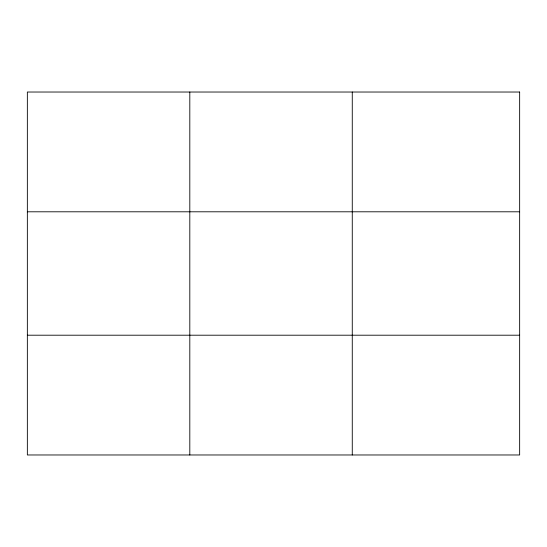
<?xml version="1.0" encoding="UTF-8"?>
<svg xmlns="http://www.w3.org/2000/svg" width="547" height="547" viewBox="0 0 547 547"><rect width="100%" height="100%" fill="white"/><g stroke="black" fill="none" stroke-linecap="round" stroke-linejoin="round"><path stroke-width="0.82" d="M189.809 454.974L189.809 92.026M352.268 454.974L352.268 92.026M27.35 211.798L519.65 211.798M27.35 335.202L519.65 335.202M519.65 92.026L519.65 454.974L27.35 454.974L27.35 92.026L519.65 92.026"/></g></svg>
